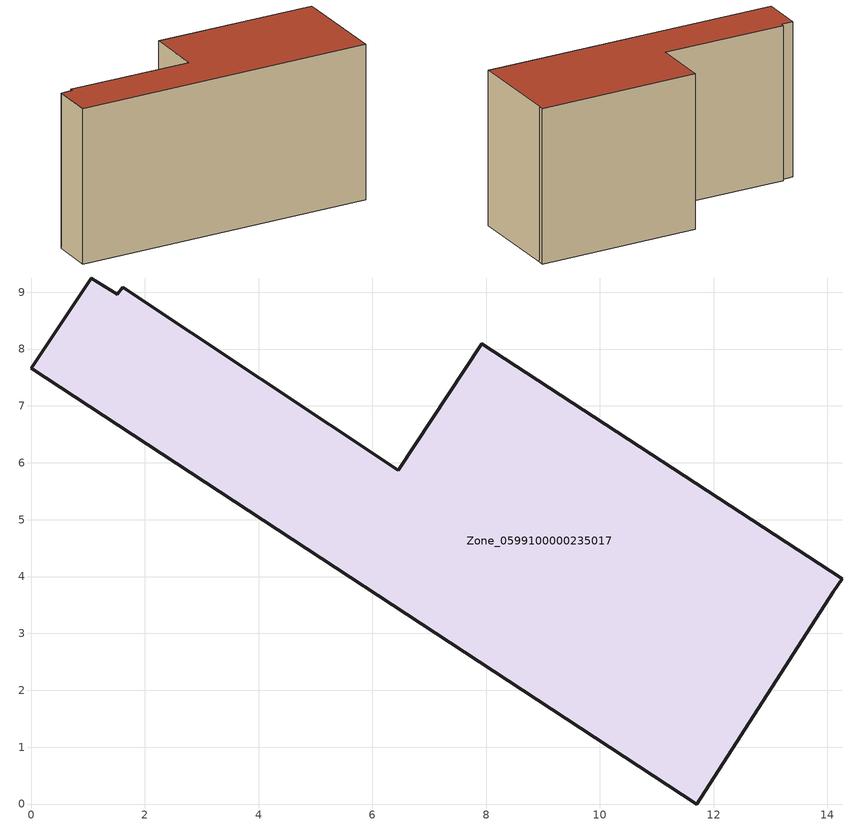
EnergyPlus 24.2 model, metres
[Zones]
Zone_0599100000235017
 floor ground (C_G): 6.46,5.87 7.93,8.09 14.26,3.96 14.11,3.73 11.71,0 0,7.66 1.05,9.25 1.51,8.97 1.61,9.09 z0
 wall outside (C_F): 1.05,9.25 0,7.66 11.71,0 14.11,3.73 14.26,3.96 7.93,8.09 6.46,5.87 1.61,9.09 1.51,8.97 1.05,9.25 z0:7.32
 roof outside (C_R): 1.61,9.09 1.51,8.97 1.05,9.25 0,7.66 11.71,0 14.11,3.73 14.26,3.96 7.93,8.09 6.46,5.87 z7.32
[BUILDING]
Pand.0599100000235017: North Axis=0; Terrain=City; Loads Convergence Tolerance Value=0.04; Temperature Convergence Tolerance Value=0.4; Solar Distribution=FullExterior; Maximum Number of Warmup Days=25; Minimum Number of Warmup Days=1
[Site:Location]
Rotterdam.The.Hague.AP_ZH_NLD Design_Conditions: Latitude=51.96; Longitude=4.45; Time Zone=1; Elevation=-4.5
[SITE:GROUNDTEMPERATURE:BUILDINGSURFACE]
18, 18, 18, 18, 18, 18, 18, 18, 18, 18, 18, 18
[MATERIAL] Thermal Absorptance=0.9; Solar Absorptance=0.7; Visible Absorptance=0.7
Name | Roughness | Thickness | Conductivity | Density | Specific Heat
G.TI.1946 | MediumSmooth | 0.15 | 1 | 540 | 1210
F.TI.1946 | Rough | 0.3 | 0.857143 | 1920 | 840
R.TI.1946 | MediumRough | 0.2 | 0.1 | 1500 | 1000
[CONSTRUCTION]
C_G: G.TI.1946
C_F: F.TI.1946
C_R: R.TI.1946
[ZONE]
Zone_0599100000235017: Type=1; Multiplier=1; Ceiling Height=Autocalculate; Volume=Autocalculate; Floor Area=autocalculate; Part of Total Floor Area=Yes
[ZONEINFILTRATION:DESIGNFLOWRATE]
Infil_Zone_0599100000235017: Zone or ZoneList or Space or SpaceList=Zone_0599100000235017; Schedule=AlwaysOn; Design Flow Rate Calculation Method=Flow/Area; Flow Rate per Floor Area=0.003; Constant Term Coefficient=1; Temperature Term Coefficient=0; Velocity Term Coefficient=0; Velocity Squared Term Coefficient=0
[HVACTEMPLATE:ZONE:IDEALLOADSAIRSYSTEM]
Zone_0599100000235017: Maximum Heating Supply Air Temperature=50; Minimum Cooling Supply Air Temperature=13; Maximum Heating Supply Air Humidity Ratio=0.0156; Minimum Cooling Supply Air Humidity Ratio=0.0077; Heating Limit=NoLimit; Cooling Limit=NoLimit; Dehumidification Control Type=ConstantSensibleHeatRatio; Cooling Sensible Heat Ratio=0.7; Dehumidification Setpoint=60; Humidification Control Type=None; Humidification Setpoint=30; Outdoor Air Method=None; Outdoor Air Flow Rate per Person=0.00944; Outdoor Air Flow Rate per Zone Floor Area=0; Outdoor Air Flow Rate per Zone=0; Demand Controlled Ventilation Type=None; Outdoor Air Economizer Type=NoEconomizer; Heat Recovery Type=None; Sensible Heat Recovery Effectiveness=0.7; Latent Heat Recovery Effectiveness=0.65
[ZONECONTROL:THERMOSTAT]
ThermostatControl_Zone_0599100000235017: Zone or ZoneList=Zone_0599100000235017; Control Type Schedule=DualSetpointControlType; Control 1=Thermostat_Zone_0599100000235017; Temperature Difference Between Cutout And Setpoint=0
[THERMOSTATSETPOINT:DUALSETPOINT]
Thermostat_Zone_0599100000235017: Heating Setpoint Temperature Schedule=HeatingSetpoint_Zone_0599100000235017; Cooling Setpoint Temperature Schedule=CoolingSetpoint_Zone_0599100000235017
[SCHEDULE:COMPACT]
HeatingSetpoint_Zone_0599100000235017: Through: 12/31, For: AllDays, Until: 24:00, 21
CoolingSetpoint_Zone_0599100000235017: Through: 12/31, For: AllDays, Until: 24:00, 24
DualSetpointControlType: Through: 12/31, For: AllDays, Until: 24:00, 4
AlwaysOn: Through: 12/31, For: AllDays, Until: 24:00, 1
